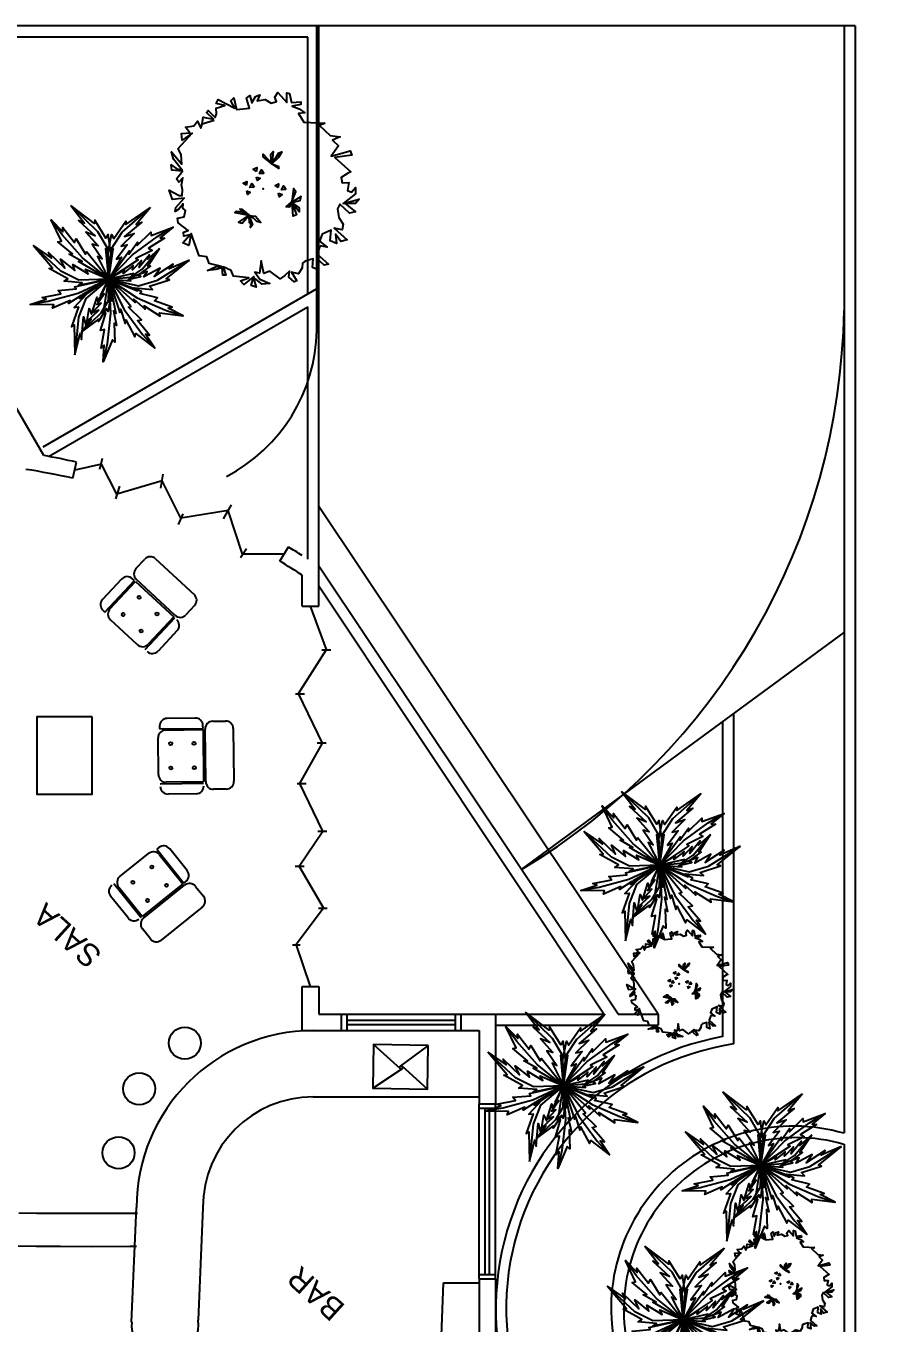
# Model space of a CAD drawing. Header units: millimetres. Extents: x 566 to 755, y 215 to 253.
# Drawn here: x 622.68 to 630.37, y 241.26 to 253 of the extents above; entities that cross this region are included whole.
import ezdxf
from ezdxf.enums import TextEntityAlignment as Align

# ---------------------------------------------------------------- set-up
doc = ezdxf.new("R2010")
doc.units = ezdxf.units.MM
doc.header["$LTSCALE"] = 0.05
for name, color, linetype in [('Arbol-Conservar', 84, 'Continuous'), ('escaleras', 30, 'Continuous'), ('muebles', 7, 'Continuous'), ('muros', 2, 'Continuous'), ('ventanas', 1, 'Continuous')]:
    doc.layers.add(name, color=color, linetype=linetype)
doc.layers.add('TEXTO', color=7, linetype='Continuous', lineweight=9)
doc.styles.add('ARIAL', font='arial.ttf')

# ---------------------------------------------------------------- blocks, each defined once
blk = doc.blocks.new('SILLA')
at = {"layer": 'muebles'}
for p, q in [((-0.057, 0.688), (-0.057, 0.853)), ((0.043, 0.953), (0.724, 0.953)), ((0.824, 0.853), (0.824, 0.688)), ((0.035, 0.561), (0, 0.561)), ((0.035, 0), (0.035, 0.561)), ((0.724, 0.588), (0.043, 0.588)), ((0.051, 0.078), (0.051, 0.561)), ((0.051, 0.561), (0.726, 0.561)), ((0.726, 0.561), (0.726, 0.078)), ((0.744, 0), (0.744, 0.561)), ((-0.1, 0.461), (-0.1, 0.1)), ((0.879, 0.461), (0.879, 0.1)), ((0, 0), (0.035, 0)), ((0.626, -0.022), (0.151, -0.022))]:
    blk.add_line(p, q, dxfattribs=at)
for centre in [(0.227, 0.442), (0.542, 0.442), (0.227, 0.14), (0.542, 0.14)]:
    blk.add_circle(centre, 0.0197, dxfattribs=at)
for centre, start, end in [((0.043, 0.853), 90, 180), ((0.724, 0.853), 0, 90), ((0.043, 0.688), 180, 270), ((0.724, 0.688), 270, 0), ((0, 0.461), 90, 180), ((0.779, 0.461), 0, 90), ((0, 0.1), 180, 270), ((0.151, 0.078), 180, 270), ((0.626, 0.078), 270, 0), ((0.779, 0.1), 270, 0)]:
    blk.add_arc(centre, 0.1, start, end, dxfattribs=at)
blk = doc.blocks.new('Urapan-0')
for points in [[(-5.38, 0.31), (-5.614, 0.825), (-6.644, 0.825), (-6.457, 1.058), (-5.755, 1.058), (-6.363, 1.573), (-5.989, 1.713), (-5.614, 1.245), (-5.333, 1.713), (-5.287, 1.947), (-5.474, 2.18), (-5.568, 2.648), (-5.146, 2.882), (-5.802, 3.069), (-5.708, 3.256), (-5.24, 3.256), (-5.006, 2.928), (-4.959, 3.349), (-4.865, 3.723), (-4.023, 3.817), (-3.835, 4.19), (-3.133, 3.676), (-3.601, 4.377), (-3.32, 4.518), (-3.882, 4.658), (-4.584, 4.424), (-4.21, 4.798), (-3.461, 4.845), (-4.069, 5.219), (-3.742, 5.359), (-3.461, 4.798), (-3.32, 5.64), (-2.993, 5.593), (-3.274, 5.079), (-2.431, 5.686), (-2.056, 5.499), (-1.494, 5.686), (-2.009, 5.967), (-1.869, 6.107), (-1.494, 5.78), (-1.26, 6.154), (-0.886, 6.575), (-1.12, 6.014), (-1.401, 5.733), (-0.652, 6.154), (-0.23, 5.92), (0.191, 6.201), (1.595, 5.453), (1.174, 6.154), (1.595, 6.294), (1.595, 5.593), (1.83, 5.92), (2.017, 5.733), (1.876, 5.453), (2.719, 5.499), (2.953, 5.312), (2.672, 4.938), (2.906, 4.564), (3.14, 4.564), (3.328, 4.331), (3.281, 4.798), (3.375, 5.079), (3.515, 4.845), (3.515, 4.003), (4.036, 4.598), (4.634, 4.282), (3.89, 4.097), (3.754, 3.965), (3.983, 3.676), (4.247, 3.456), (4.511, 3.052), (4.498, 3.443), (4.779, 3.396), (4.826, 2.741), (5.388, 3.162), (5.669, 2.928), (5.2, 2.882), (4.873, 2.695), (5.809, 2.554), (6.23, 2.274), (5.154, 2.414), (5.622, 1.993), (6.043, 1.806), (6.043, 0.404), (6.23, 1.199), (6.558, 0.918), (6.184, 0.497), (6.652, 0.404), (6.289, -0.032), (6.315, -0.434), (5.833, -0.22), (5.94, -0.487)], [(-0.452, 1.923), (-0.1, 1.962), (0.108, 1.942), (0.257, 2.064), (-0.446, 1.946), (0.023, 2.13), (0.314, 2.313), (0.354, 2.453), (-0.454, 1.961), (-0.262, 2.778), (-0.486, 2.651), (-0.478, 1.967), (-0.842, 1.704), (-1.385, 1.793), (-1.137, 1.913), (-0.828, 1.889), (-0.446, 1.946), (-1.076, 2.262), (-1.087, 2.492), (-0.889, 2.209), (-0.848, 2.311), (-0.509, 1.989)], [(-0.136, -6.06), (0.044, -5.679), (-0.942, -5.657), (-1.499, -6.034), (-1.265, -5.542), (-1.827, -5.52), (-1.92, -4.678), (-2.622, -5.8), (-2.903, -5.66), (-2.154, -4.772), (-3.606, -4.772), (-3.512, -4.538), (-3.372, -4.07), (-3.652, -3.837), (-3.98, -4.164), (-4.261, -3.696), (-4.542, -3.79), (-4.542, -4.211), (-4.823, -3.883), (-4.636, -2.855), (-5.244, -3.79), (-5.244, -3.416), (-4.729, -2.948), (-5.619, -2.995), (-5.385, -2.668), (-4.495, -2.668), (-4.589, -2.341), (-5.057, -1.967), (-5.572, -1.826), (-5.759, -1.499), (-5.291, -1.219), (-6.461, -1.219), (-6.227, -0.845), (-5.619, -0.985), (-6.087, -0.564), (-5.666, -0.424), (-5.244, -0.985), (-4.963, -0.377), (-5.151, 0.09), (-5.806, 0.043), (-5.385, 0.277)], [(-2.068, -0.606), (-2.653, -0.665), (-2.829, -0.467), (-2.031, -0.608), (-2.358, -1.077), (-2.241, -1.328), (-2.011, -0.591), (-1.752, -1.319), (-1.493, -1.372), (-2.013, -0.628), (-2.814, -0.206), (-2.726, 0.014), (-2.05, -0.626), (-2.104, -0.248), (-1.948, -0.144), (-1.993, -0.611)], [(5.512, -1.213), (5.94, -0.487), (6.214, -0.886), (5.606, -1.26), (6.261, -1.26), (6.261, -1.447), (5.606, -1.4), (5.699, -1.634), (5.98, -1.914), (5.653, -2.428), (6.168, -2.148), (6.261, -2.428), (5.044, -2.756), (5.559, -2.943), (5.559, -3.223), (4.904, -2.756), (4.295, -3.41), (4.904, -3.784), (4.857, -4.065), (4.435, -3.784), (4.529, -4.252), (4.389, -4.532), (4.248, -4.111), (3.92, -4.532), (3.452, -4.626), (3.265, -4.953), (3.546, -5.093), (3.593, -5.467), (2.703, -5.374), (3.125, -5.841), (2.984, -5.935), (2.469, -5.561), (2.048, -6.028), (1.907, -5.888), (2.282, -5.42), (1.814, -5.607), (1.345, -5.654), (1.626, -5.327), (0.971, -5.14), (-0.136, -6.06)], [(0.703, -1.613), (1.17, -2.068), (1.173, -2.306), (0.688, -1.626), (0.828, -2.499), (0.736, -2.676), (0.644, -2.253), (0.701, -1.641), (0.288, -1.803), (0.137, -1.726), (0.702, -1.627), (1.431, -1.592), (1.565, -1.724), (0.743, -1.643)]]:
    blk.add_lwpolyline(points)
for points in [[(0.735, 0.835), (0.506, 0.743), (0.541, 0.987)], [(0.533, 0.331), (0.741, 0.531), (0.81, 0.252)], [(0.997, 0.573), (1.262, 0.605), (1.157, 0.36)], [(-0.957, -0.477), (-1.186, -0.569), (-1.151, -0.324)], [(-1.158, -0.98), (-0.951, -0.78), (-0.881, -1.06)], [(-0.694, -0.739), (-0.43, -0.707), (-0.535, -0.952)], [(0.861, -0.298), (0.632, -0.39), (0.667, -0.146)], [(0.659, -0.802), (0.867, -0.602), (0.936, -0.881)], [(1.123, -0.56), (1.388, -0.529), (1.283, -0.773)]]:
    blk.add_lwpolyline(points, close=True)
blk.add_point((0, 0))
at = {"layer": 'TEXTO', "style": 'ARIAL'}
blk.add_attdef('0', text='', height=5, rotation=242.44119, dxfattribs=at).set_placement((-12.412, 6.477), align=Align.MIDDLE_CENTER)
blk = doc.blocks.new('Palma yuca-0')
for points in [[(0, 0), (0.285, 0.887), (0.196, 0.786), (0.21, 1.337), (0.121, 1.236), (-0.121, 1.826), (-0.145, 1.727), (-0.76, 2.383)], [(0, 0), (0.128, 0.902), (-0.085, 1.469), (-0.76, 2.383)], [(-0.76, 2.383), (-0.445, 1.79), (-0.603, 1.901), (-0.187, 1.357), (-0.446, 1.515), (-0.148, 1.052), (-0.32, 1.131), (-0.096, 0.64), (-0.227, 0.731), (0, 0)], [(0, 0), (-0.725, 0.724), (-1.264, 1.484), (-1.539, 1.963), (-1.226, 1.567), (-1.22, 1.697), (-0.918, 1.209), (-0.851, 1.316), (-0.619, 0.824), (-0.571, 0.89), (0, 0), (-0.852, 0.627), (-0.747, 0.617), (-1.111, 0.882), (-1.007, 0.873), (-1.407, 1.287), (-1.304, 1.29), (-1.539, 1.963)], [(0, 0), (0.405, 0.941), (0.913, 1.722), (1.257, 2.154), (1.005, 1.717), (1.127, 1.76), (0.786, 1.299), (0.91, 1.276), (0.538, 0.879), (0.616, 0.859), (0, 0), (0.268, 1.023), (0.298, 0.922), (0.411, 1.358), (0.44, 1.258), (0.678, 1.783), (0.719, 1.688), (1.257, 2.154)], [(0, 0), (-0.51, 0.43), (-0.418, 0.402), (-0.636, 0.732), (-0.544, 0.704), (-0.621, 1.154), (-0.57, 1.103), (-0.446, 1.735)], [(0, 0), (-0.421, 0.499), (-0.508, 0.924), (-0.446, 1.735)], [(-0.446, 1.735), (-0.411, 1.256), (-0.358, 1.383), (-0.403, 0.895), (-0.306, 1.089), (-0.31, 0.695), (-0.237, 0.808), (-0.186, 0.425), (-0.141, 0.53), (0, 0)], [(0, 0), (0.554, 0.749), (0.523, 0.618), (0.963, 0.951), (0.933, 0.82), (1.553, 0.967), (1.487, 0.891), (2.378, 0.775)], [(0, 0), (0.658, 0.63), (1.242, 0.789), (2.378, 0.775)], [(0, 0), (-0.955, 0.372), (-1.867, 0.558), (-2.417, 0.617), (-1.928, 0.49), (-2.045, 0.432), (-1.477, 0.352), (-1.548, 0.248), (-1.004, 0.234), (-1.044, 0.164), (0, 0), (-0.917, 0.527), (-0.866, 0.435), (-1.256, 0.661), (-1.205, 0.569), (-1.745, 0.768), (-1.707, 0.673), (-2.417, 0.617)], [(2.378, 0.775), (1.713, 0.684), (1.895, 0.621), (1.211, 0.641), (1.491, 0.523), (0.94, 0.494), (1.105, 0.401), (0.576, 0.296), (0.726, 0.243), (0, 0)], [(0, 0), (-1.012, -0.158), (-1.895, -0.455), (-2.4, -0.68), (-1.913, -0.545), (-1.985, -0.653), (-1.454, -0.437), (-1.463, -0.563), (-0.985, -0.302), (-0.985, -0.383), (0, 0), (-1.057, -0.005), (-0.967, -0.059), (-1.418, -0.059), (-1.328, -0.113), (-1.895, -0.212), (-1.814, -0.275), (-2.4, -0.68)], [(0, 0), (-0.876, -0.317), (-0.742, -0.325), (-1.186, -0.652), (-1.052, -0.66), (-1.37, -1.213), (-1.278, -1.171), (-1.421, -2.058)], [(0, 0), (-0.792, -0.451), (-1.111, -0.965), (-1.421, -2.058)], [(-1.421, -2.058), (-1.144, -1.447), (-1.136, -1.64), (-0.96, -0.978), (-0.926, -1.28), (-0.742, -0.76), (-0.7, -0.945), (-0.448, -0.467), (-0.44, -0.627), (0, 0)], [(0, 0), (-0.527, -0.409), (-0.434, -0.385), (-0.665, -0.705), (-0.572, -0.681), (-0.668, -1.128), (-0.614, -1.079), (-0.516, -1.716)], [(0, 0), (-0.441, -0.481), (-0.545, -0.902), (-0.516, -1.716)], [(-0.516, -1.716), (-0.462, -1.238), (-0.414, -1.368), (-0.439, -0.878), (-0.35, -1.076), (-0.339, -0.682), (-0.269, -0.798), (-0.203, -0.417), (-0.162, -0.524), (0, 0)], [(0, 0), (-0.038, -1.024), (-0.229, -1.936), (-0.393, -2.463), (-0.316, -1.964), (-0.415, -2.048), (-0.263, -1.495), (-0.387, -1.519), (-0.184, -1.014), (-0.264, -1.023), (0, 0), (0.119, -1.051), (0.055, -0.968), (0.108, -1.415), (0.044, -1.332), (0.012, -1.907), (-0.06, -1.834), (-0.393, -2.463)], [(0, 0), (1.023, 0.055), (1.948, -0.052), (2.489, -0.168), (1.985, -0.136), (2.078, -0.227), (1.513, -0.126), (1.548, -0.247), (1.026, -0.091), (1.043, -0.17), (0, 0), (1.035, 0.214), (0.958, 0.143), (1.399, 0.236), (1.322, 0.165), (1.898, 0.186), (1.832, 0.107), (2.489, -0.168)], [(0, 0), (0.685, -0.631), (0.558, -0.587), (0.842, -1.06), (0.715, -1.015), (0.795, -1.648), (0.726, -1.574), (0.515, -2.447)], [(0, 0), (0.556, -0.722), (0.651, -1.32), (0.515, -2.447)], [(0.515, -2.447), (0.496, -1.777), (0.414, -1.951), (0.507, -1.273), (0.359, -1.538), (0.39, -0.988), (0.28, -1.142), (0.233, -0.604), (0.163, -0.748), (0, 0)], [(0, 0), (0.518, -0.774), (0.494, -0.641), (0.918, -0.994), (0.894, -0.862), (1.507, -1.038), (1.444, -0.959), (2.34, -0.883)], [(0, 0), (0.628, -0.66), (1.205, -0.846), (2.34, -0.883)], [(2.34, -0.883), (1.68, -0.762), (1.865, -0.707), (1.18, -0.696), (1.465, -0.591), (0.917, -0.537), (1.085, -0.452), (0.562, -0.322), (0.714, -0.276), (0, 0)]]:
    blk.add_lwpolyline(points)
blk.add_point((0, 0))
at = {"layer": 'TEXTO', "style": 'ARIAL'}
blk.add_attdef('0', text='', height=2.5, rotation=242.4412, dxfattribs=at).set_placement((-3.103, 1.619), align=Align.MIDDLE_CENTER)

msp = doc.modelspace()

# ---------------------------------------------------------------- linework, layer by layer
at = {"layer": 'muebles'}
for p, q in [((625.83, 243.778), (626.07, 243.562)), ((626.324, 243.77), (626.069, 243.583)), ((626.318, 243.376), (626.089, 243.584)), ((625.823, 243.384), (626.09, 243.563)), ((625.284, 243.305), (626.784, 243.305)), ((623.64, 241.266), (623.684, 242.305)), ((624.284, 242.305), (624.242, 241.283)), ((626.418, 240.39), (626.461, 241.62)), ((626.461, 241.62), (626.784, 241.62))]:
    msp.add_line(p, q, dxfattribs=at)
for points in [[(623.283, 246.747), (622.783, 246.747), (622.783, 246.047), (623.283, 246.047)], [(626.324, 243.77), (625.83, 243.778), (625.823, 243.384), (626.318, 243.376)]]:
    msp.add_lwpolyline(points, close=True, dxfattribs=at)
for centre, radius in [((624.121, 243.792), 0.145), ((626.079, 243.573), 0.0144), ((623.708, 243.378), 0.145), ((623.522, 242.799), 0.145)]:
    msp.add_circle(centre, radius, dxfattribs=at)
for centre, radius, start, end in [((625.284, 242.305), 1.6, 90, 180), ((625.284, 242.305), 1, 90, 180), ((623.942, 241.235), 0.303, 174.1608, 9.0173)]:
    msp.add_arc(centre, radius, start, end, dxfattribs=at)
at = {"layer": 'muros', "color": 2}
for p, q in [((630.187, 253.001), (609.987, 253.001)), ((625.316, 250.245), (625.316, 253.001)), ((630.087, 253.001), (630.087, 242.976)), ((630.187, 253.001), (630.187, 232.901)), ((625.234, 252.901), (614.888, 252.901)), ((628.404, 244.055), (625.334, 248.65)), ((627.168, 245.363), (630.087, 247.511)), ((629.087, 246.775), (629.087, 243.784)), ((628.987, 246.701), (628.987, 243.85)), ((630.087, 242.876), (630.087, 237.831))]:
    msp.add_line(p, q, dxfattribs=at)
at = {"layer": 'muros', "color": 6}
for p, q in [((625.334, 248.11), (625.334, 253.001)), ((625.234, 250.574), (625.234, 252.901)), ((622.838, 249.191), (625.334, 250.632)), ((622.888, 249.104), (625.234, 250.459)), ((625.234, 248.174), (625.234, 250.459)), ((628.042, 244.055), (625.334, 248.11)), ((627.914, 244.055), (625.334, 247.929)), ((626.934, 244.055), (627.914, 244.055)), ((628.042, 244.055), (628.404, 244.055)), ((628.404, 244.055), (628.404, 243.955)), ((626.934, 243.955), (628.404, 243.955))]:
    msp.add_line(p, q, dxfattribs=at)
at = {"layer": 'muros'}
for p, q in [((622.845, 249.112), (622.489, 249.729)), ((623.108, 248.906), (623.141, 249.053)), ((624.982, 248.155), (625.059, 248.284)), ((625.334, 247.749), (625.334, 248.11)), ((625.184, 247.749), (625.184, 248.029)), ((625.184, 247.749), (625.334, 247.749)), ((625.184, 243.905), (625.184, 244.305)), ((625.184, 244.305), (625.334, 244.305)), ((625.334, 244.305), (625.334, 244.055)), ((625.334, 244.055), (625.54, 244.055)), ((626.622, 244.055), (626.934, 244.055)), ((626.934, 244.055), (626.934, 243.242)), ((625.184, 243.905), (625.54, 243.905)), ((626.622, 243.905), (626.784, 243.905)), ((626.784, 243.905), (626.784, 243.242)), ((626.784, 241.657), (626.784, 240.005)), ((626.934, 241.657), (626.934, 239.919))]:
    msp.add_line(p, q, dxfattribs=at)
at = {"layer": 'muros', "color": 8}
msp.add_lwpolyline([(622.62, 242.256), (622.783, 242.253), (622.997, 242.252), (623.273, 242.251), (623.626, 242.252), (623.692, 242.252)], dxfattribs=at)
msp.add_lwpolyline([(622.614, 241.957), (622.777, 241.953, 0.003547), (622.781, 241.953), (622.995, 241.952, 0.001637), (622.997, 241.952), (623.273, 241.951, 0.00057), (623.274, 241.951), (623.626, 241.952, 0.000003), (623.626, 241.952), (623.684, 241.952)], format="xyb", dxfattribs=at)
at = {"layer": 'muros', "color": 2}
for centre, radius, start, end in [((624.07, 250.522), 6.018, 300.9885, 359.0701), ((623.798, 250.27), 1.518, 297.4713, 359.0701), ((629.441, 241.387), 2.505, 100.4477, 239.9526), ((629.454, 241.388), 2.424, 98.7106, 241.2176), ((629.629, 241.39), 1.65, 73.8884, 258.0391), ((629.655, 241.375), 1.561, 73.9436, 260.1119)]:
    msp.add_arc(centre, radius, start, end, dxfattribs=at)
at = {"layer": 'muros'}
for radius, start, end in [(6.5, 77.3105, 79.9701), (6.35, 77.3105, 81.2079), (6.5, 57.7289, 59.0148), (6.35, 56.8702, 59.0148)]:
    msp.add_arc((621.713, 242.711), radius, start, end, dxfattribs=at)
at = {"layer": 'ventanas', "color": 1}
for p, q in [((623.367, 249.033), (623.125, 248.979)), ((623.507, 248.763), (623.367, 249.033)), ((623.915, 248.883), (623.507, 248.763)), ((624.085, 248.544), (623.915, 248.883)), ((624.513, 248.614), (624.085, 248.544)), ((624.643, 248.22), (624.513, 248.614)), ((625.021, 248.22), (624.643, 248.22))]:
    msp.add_line(p, q, dxfattribs=at)
at = {"layer": 'ventanas'}
for p, q in [((623.351, 248.988), (623.377, 249.088)), ((623.905, 248.817), (623.925, 248.944)), ((623.497, 248.721), (623.534, 248.834)), ((624.472, 248.54), (624.545, 248.667)), ((624.063, 248.487), (624.106, 248.584)), ((624.626, 248.189), (624.68, 248.269)), ((625.405, 247.355), (625.259, 247.749)), ((625.15, 246.957), (625.405, 247.355)), ((625.361, 247.354), (625.442, 247.354)), ((625.122, 246.955), (625.203, 246.955)), ((625.366, 246.509), (625.15, 246.957)), ((625.161, 246.143), (625.366, 246.509)), ((625.319, 246.51), (625.4, 246.51)), ((625.138, 246.141), (625.219, 246.141)), ((625.371, 245.711), (625.161, 246.143)), ((625.156, 245.393), (625.371, 245.711)), ((625.326, 245.711), (625.407, 245.711)), ((625.119, 245.394), (625.2, 245.394)), ((625.376, 245.016), (625.156, 245.393)), ((625.129, 244.687), (625.376, 245.016)), ((625.33, 245.015), (625.41, 245.015)), ((625.096, 244.681), (625.166, 244.681)), ((625.259, 244.305), (625.129, 244.687)), ((625.54, 243.905), (625.54, 244.055)), ((625.54, 244.055), (626.622, 244.055)), ((625.59, 243.905), (625.59, 244.055)), ((626.572, 243.905), (626.572, 244.055)), ((626.622, 243.905), (626.622, 244.055)), ((625.59, 244), (626.572, 244)), ((625.59, 243.96), (626.572, 243.96)), ((625.54, 243.905), (626.622, 243.905)), ((626.784, 243.242), (626.934, 243.242)), ((626.784, 241.657), (626.784, 243.242)), ((626.934, 241.657), (626.934, 243.242)), ((626.784, 243.203), (626.934, 243.203)), ((626.839, 241.697), (626.839, 243.203)), ((626.879, 241.697), (626.879, 243.203)), ((626.784, 241.697), (626.934, 241.697)), ((626.784, 241.657), (626.934, 241.657))]:
    msp.add_line(p, q, dxfattribs=at)

# ---------------------------------------------------------------- block references
at = {"layer": 'Arbol-Conservar', "rotation": 138}
for name, p, xscale, yscale, zscale in [('Urapan-0', (624.831, 251.526), 0.1349999999999998, 0.1349999999999998, 0.135), ('Palma yuca-0', (623.434, 250.708), 0.3000000000000007, 0.2999999999999998, 0.3), ('Palma yuca-0', (628.419, 245.402), 0.3000000000000007, 0.2999999999999998, 0.3), ('Urapan-0', (628.596, 244.329), 0.07507121988548354, 0.07507121988548354, 0.07507121988548367), ('Palma yuca-0', (627.549, 243.404), 0.3000000000000007, 0.2999999999999998, 0.3), ('Palma yuca-0', (629.335, 242.683), 0.3000000000000007, 0.2999999999999998, 0.3), ('Palma yuca-0', (628.63, 241.286), 0.3000000000000007, 0.2999999999999998, 0.3), ('Urapan-0', (629.512, 241.611), 0.07507121988548354, 0.07507121988548354, 0.07507121988548367)]:
    msp.add_blockref(name, p, dxfattribs=dict(at, xscale=xscale, yscale=yscale, zscale=zscale))
at = {"layer": 'ventanas', "xscale": 0.7, "yscale": 0.7, "zscale": 0.7}
for p, rotation in [((623.381, 247.709), 317.101972875929), ((623.893, 246.661), 270.6884917097278), ((623.886, 245.562), 218.7138517787732)]:
    msp.add_blockref('SILLA', p, dxfattribs=dict(at, rotation=rotation))

# ---------------------------------------------------------------- texts
at = {"layer": 'escaleras', "char_height": 0.20425, "width": 0.0053, "attachment_point": 1, "rotation": 138}
for s, insert in [('{\\fHalibut|b0|i0|c0|p34;SALA}', (623.247, 244.454)), ('{\\fHalibut|b0|i0|c0|p34;BAR}', (625.446, 241.26))]:
    msp.add_mtext(s, dxfattribs=dict(at, insert=insert))

doc.saveas('drawing.dxf')
